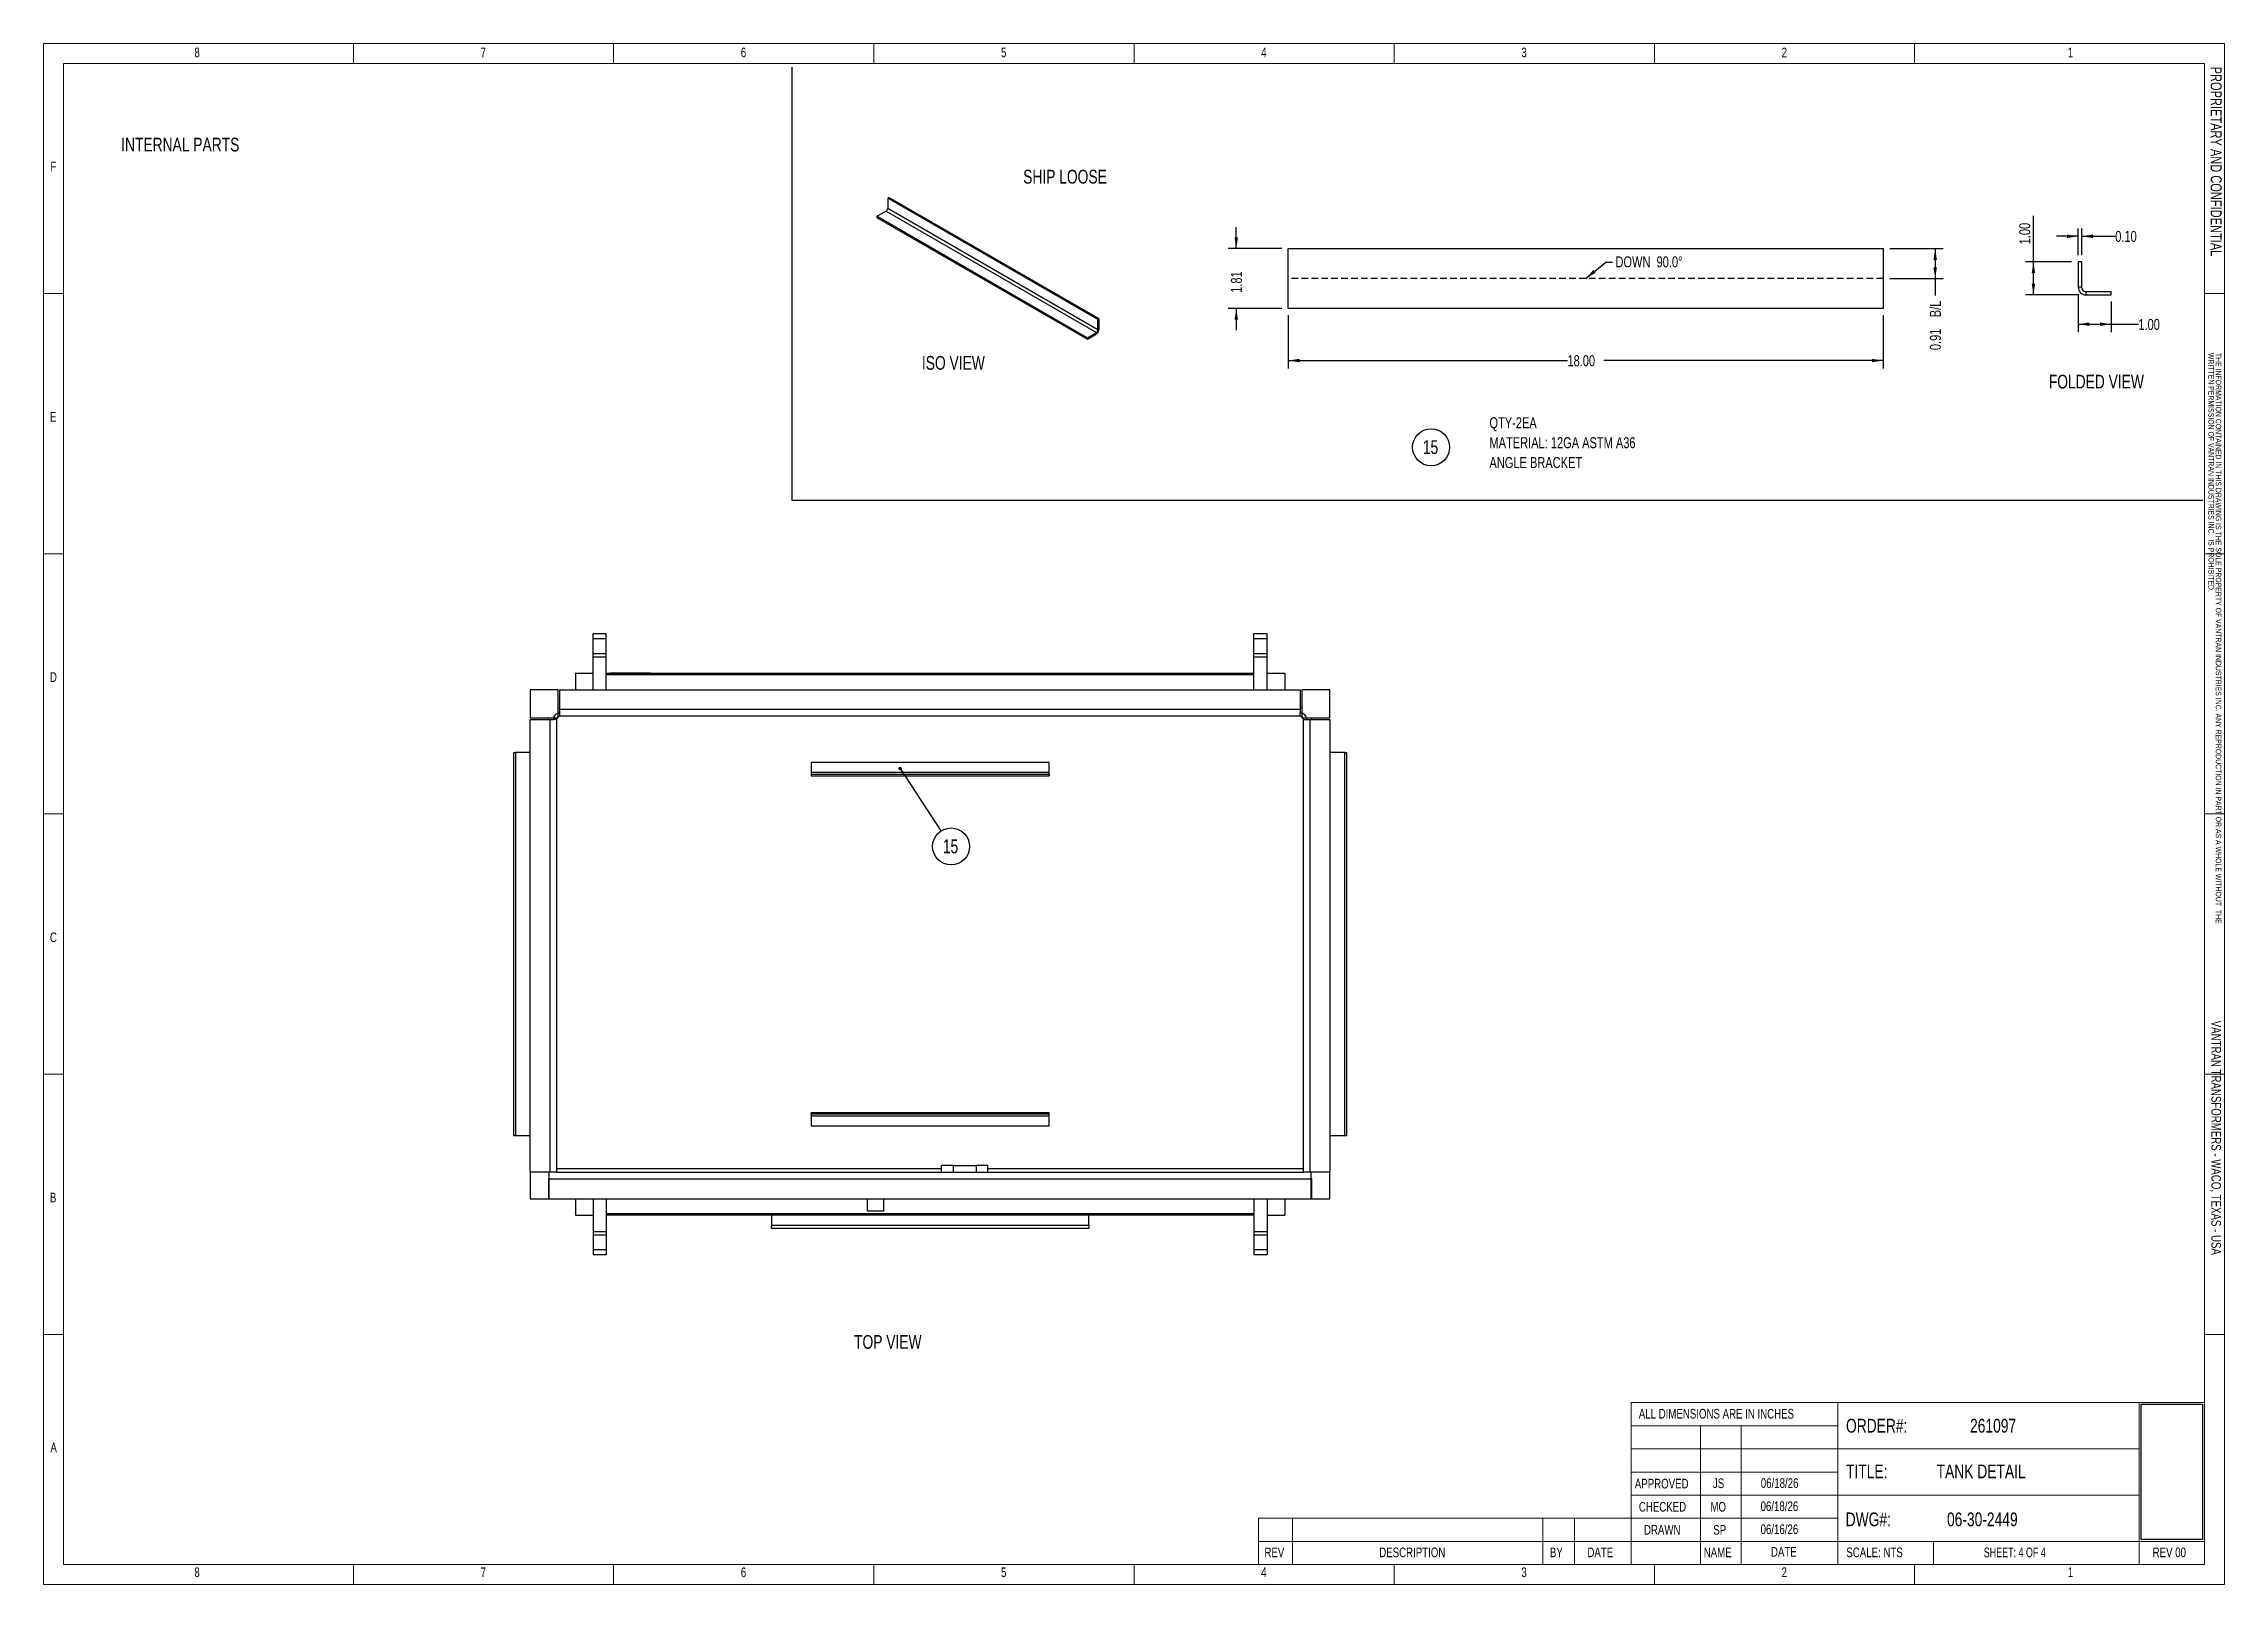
# Model space of a CAD drawing. Header units: inches. Extents: x 1 to 529, y 1 to 374.
import ezdxf

# ---------------------------------------------------------------- set-up
doc = ezdxf.new("R2010")
doc.units = ezdxf.units.IN
doc.header["$LTSCALE"] = 32
doc.header["$MEASUREMENT"] = 0
doc.linetypes.add('HIDDEN', pattern=[0.075, 0.05, -0.025])
doc.layers.add('FORMAT', color=7, linetype='Continuous')
doc.styles.add('SLDTEXTSTYLE0', font='TXT', dxfattribs={"width": 0.75})
doc.styles.add('SLDTEXTSTYLE1', font='TXT', dxfattribs={"width": 0.692308})
doc.dimstyles.new('SLDDIMSTYLE0', dxfattribs={"dimtxt": 0.18, "dimasz": 0.836538, "dimexe": 0, "dimexo": 0.0625, "dimgap": 0, "dimtad": 0, "dimtih": 1, "dimtoh": 1, "dimdec": 0, "dimrnd": 1e-09, "dimzin": 0, "dimdsep": 46, "dimtxsty": 'Standard', "dimblk1": 'DOT', "dimblk2": 'DOT', "dimsah": 1, "dimcen": 0.09, "dimadec": 0, "dimazin": 0, "dimtfac": 0.836538, "dimtdec": 0, "dimtofl": 0, "dimtmove": 0, "dimatfit": 3, "dimldrblk": 'DOT', "dimfxl": 0, "dimfrac": 2, "dimtolj": 1, "dimtzin": 0, "dimarcsym": 0})
doc.dimstyles.new('SLDDIMSTYLE1', dxfattribs={"dimtxt": 2.71875, "dimasz": 2.71875, "dimexe": 0, "dimexo": 0.0625, "dimgap": 0.679688, "dimtad": 2, "dimlfac": 0.125, "dimrnd": 1e-09, "dimzin": 4, "dimdsep": 46, "dimtxsty": 'SLDTEXTSTYLE0', "dimsah": 1, "dimcen": 0.09, "dimadec": 0, "dimazin": 1, "dimtfac": 1, "dimtofl": 0, "dimtmove": 0, "dimatfit": 3, "dimfxl": 0, "dimfrac": 2, "dimtolj": 1, "dimtzin": 12, "dimarcsym": 0})
doc.dimstyles.new('SLDDIMSTYLE2', dxfattribs={"dimtxt": 2.71875, "dimasz": 2.71875, "dimexe": 0, "dimexo": 0.0625, "dimgap": 0.679688, "dimtad": 0, "dimlfac": 0.125, "dimrnd": 1e-09, "dimzin": 4, "dimdsep": 46, "dimtxsty": 'SLDTEXTSTYLE0', "dimsah": 1, "dimcen": 0.09, "dimadec": 0, "dimazin": 1, "dimtfac": 1, "dimtofl": 0, "dimtmove": 0, "dimatfit": 3, "dimfxl": 0, "dimfrac": 2, "dimtolj": 1, "dimtzin": 12, "dimarcsym": 0})
doc.dimstyles.new('SLDDIMSTYLE3', dxfattribs={"dimtxt": 2.71875, "dimasz": 2.71875, "dimexe": 0, "dimexo": 0.0625, "dimgap": 0.679688, "dimtad": 0, "dimlfac": 0.125, "dimrnd": 1e-09, "dimzin": 0, "dimdsep": 46, "dimtxsty": 'SLDTEXTSTYLE0', "dimsah": 1, "dimcen": 0.09, "dimadec": 0, "dimazin": 0, "dimtfac": 1, "dimtmove": 0, "dimatfit": 0, "dimfxl": 0, "dimfrac": 2, "dimtolj": 1, "dimtzin": 12, "dimarcsym": 0})
doc.dimstyles.new('SLDDIMSTYLE4', dxfattribs={"dimtxt": 2.71875, "dimasz": 2.71875, "dimexe": 0, "dimexo": 0.0625, "dimgap": 0.679688, "dimtad": 0, "dimlfac": 0.125, "dimrnd": 1e-09, "dimzin": 12, "dimdsep": 46, "dimtxsty": 'SLDTEXTSTYLE0', "dimsah": 1, "dimcen": 0.09, "dimadec": 0, "dimazin": 3, "dimtfac": 1, "dimtmove": 0, "dimatfit": 0, "dimfxl": 0, "dimfrac": 2, "dimtolj": 1, "dimtzin": 12, "dimarcsym": 0})
doc.dimstyles.new('SLDDIMSTYLE5', dxfattribs={"dimtxt": 2.71875, "dimasz": 2.71875, "dimexe": 0, "dimexo": 0.0625, "dimgap": 0.679688, "dimtad": 0, "dimlfac": 0.125, "dimrnd": 1e-09, "dimdsep": 46, "dimtxsty": 'SLDTEXTSTYLE0', "dimsah": 1, "dimcen": 0.09, "dimadec": 0, "dimazin": 2, "dimtfac": 1, "dimtofl": 0, "dimtmove": 0, "dimatfit": 3, "dimfxl": 0, "dimfrac": 2, "dimtolj": 1, "dimtzin": 12, "dimarcsym": 0})
doc.dimstyles.new('SLDDIMSTYLE6', dxfattribs={"dimtxt": 0.18, "dimasz": 2.71875, "dimexe": 0, "dimexo": 0.0625, "dimgap": 0, "dimtad": 0, "dimtih": 1, "dimtoh": 1, "dimdec": 0, "dimrnd": 1e-09, "dimzin": 0, "dimdsep": 46, "dimtxsty": 'Standard', "dimsah": 1, "dimcen": 0.09, "dimadec": 0, "dimazin": 0, "dimtfac": 2.71875, "dimtdec": 0, "dimtofl": 0, "dimtmove": 0, "dimatfit": 3, "dimfxl": 0, "dimfrac": 2, "dimtolj": 1, "dimtzin": 0, "dimarcsym": 0})
picture_1 = doc.add_image_def('image1.bmp', size_in_pixel=(535, 215))

# ---------------------------------------------------------------- blocks, each defined once
blk = doc.blocks.new('SW_NOTE_0')
at = {"layer": 'FORMAT', "color": 0, "attachment_point": 1, "style": 'SLDTEXTSTYLE0'}
for s, insert, char_height in [('QTY-2EA', (0, 3.44), 2.667), ('MATERIAL: 12GA ASTM A36', (0, -1.38), 2.6667), ('ANGLE BRACKET', (0, -6.19), 2.6667)]:
    blk.add_mtext(s, dxfattribs=dict(at, insert=insert, char_height=char_height))
blk = doc.blocks.new('SW_NOTE_0_1')
at = {"color": 0, "linetype": 'Continuous', "lineweight": 0, "attachment_point": 1, "rotation": 270, "style": 'SLDTEXTSTYLE0'}
for s, insert, char_height in [('WRITTEN PERMISSION OF VANTRAN INDUSTRIES INC.  IS PROHIBITED.', (-0.06, 0), 1.3333), ('THE INFORMATION CONTAINED IN THIS DRAWING IS THE SOLE PROPERTY OF VANTRAN INDUSTRIES INC. ANY REPRODUCTION IN PART OR AS A WHOLE WITHOUT  THE', (1.72, 0), 1.33333)]:
    blk.add_mtext(s, dxfattribs=dict(at, insert=insert, char_height=char_height))
blk = doc.blocks.new('Drawing View63')
at = {"color": 7, "linetype": 'Continuous', "lineweight": 25}
for p, q in [((-66.4, 135.6), (-66.4, 136.8)), ((-66.4, 136.8), (-63.2, 136.8)), ((-66.4, 135.6), (-63.2, 135.6)), ((-66.4, 132), (-66.4, 135.6)), ((-66.4, 132), (-63.2, 132)), ((-66.4, 131.2), (-66.4, 132)), ((-63.2, 135.6), (-63.2, 136.8)), ((-63.2, 132), (-63.2, 135.6)), ((-63.2, 131.2), (-63.2, 132)), ((93.6, 135.6), (93.6, 136.8)), ((93.6, 136.8), (96.8, 136.8)), ((93.6, 135.6), (96.8, 135.6)), ((93.6, 132), (93.6, 135.6)), ((93.6, 131.2), (93.6, 132)), ((93.6, 132), (96.8, 132)), ((96.8, 135.6), (96.8, 136.8)), ((96.8, 132), (96.8, 135.6)), ((96.8, 131.2), (96.8, 132)), ((-70.6608, 127.2128), (-66.4, 127.2128)), ((-70.6608, 127.2128), (-70.6608, 123.2)), ((-66.4, 131.2), (-63.2, 131.2)), ((-66.4, 123.2), (-66.4, 131.2)), ((-63.2, 123.2), (-63.2, 131.2)), ((-63.2, 127.2128), (-62.1392, 127.2128)), ((-63.2, 127.2), (93.6, 127.2)), ((93.6, 126.8), (-63.2, 126.8)), ((-62.1392, 127.2128), (-62.1392, 127.2)), ((-52.5392, 127.2128), (-62.1392, 127.2128)), ((-52.5392, 127.2128), (-52.5392, 127.2)), ((93.6, 131.2), (96.8, 131.2)), ((93.6, 123.2), (93.6, 131.2)), ((96.8, 123.2), (96.8, 131.2)), ((96.8, 127.2), (101.0608, 127.2)), ((101.0608, 127.2), (101.0608, 123.2)), ((-74.8, 123.2), (-81.6, 123.2)), ((-81.6, 123.2), (-81.6, 116.4)), ((-74.8, 116.4), (-74.8, 123.2)), ((-74.4, 118.4), (-74.4, 123.2)), ((-74.4, 123.2), (104.8, 123.2)), ((104.8, 123.2), (104.8, 118.4)), ((112, 123.2), (105.2, 123.2)), ((105.2, 123.2), (105.2, 116.4)), ((112, 116.4), (112, 123.2)), ((-81.6, 116.4), (-74.8, 116.4)), ((-77.2, 116), (-77.2, 116.4)), ((-74.8, 118.8), (-74.4, 118.8)), ((104.8, 118.4), (-74.4, 118.4)), ((-74.4, 117.6), (-74.4, 118.4)), ((-74.4, 116.8), (-74.4, 117.6)), ((104.8, 116.8), (-74.4, 116.8)), ((104.8, 118.8), (105.2, 118.8)), ((104.8, 118.4), (104.8, 117.6)), ((104.8, 116.8), (104.8, 117.6)), ((105.2, 116.4), (112, 116.4)), ((107.6, 116), (107.6, 116.4)), ((-81.6, 6.4), (-81.6, 116)), ((-81.6, 116), (-76.8, 116)), ((-76.8, 6.4), (-76.8, 116)), ((-76.8, 116), (-76, 116)), ((-75.2, 116), (-76, 116)), ((-75.2, 116), (-75.2, 6.4)), ((105.6, 6.4), (105.6, 116)), ((105.6, 116), (106.4, 116)), ((106.4, 116), (107.2, 116)), ((107.2, 116), (112, 116)), ((107.2, 6.4), (107.2, 116)), ((112, 116), (112, 6.4)), ((-85.6, 15.2), (-85.6, 108)), ((-85.6, 108), (-85.2, 108)), ((-85.2, 108), (-85.2, 15.2)), ((-81.6, 108), (-85.2, 108)), ((-13.6, 105.6), (-13.6, 103.13472)), ((44, 105.6), (-13.6, 105.6)), ((44, 103.13472), (44, 105.6)), ((115.6, 108), (112, 108)), ((115.6, 15.2), (115.6, 108)), ((115.6, 108), (116, 108)), ((116, 108), (116, 15.2)), ((44, 103.13472), (-13.6, 103.13472)), ((-13.6, 103.13472), (-13.6, 102.73472)), ((-13.6, 102.73472), (44, 102.73472)), ((-13.6, 102.73472), (-13.6, 102.4)), ((-13.6, 102.4), (44, 102.4)), ((44, 102.73472), (44, 103.13472)), ((44, 102.73472), (44, 102.4)), ((-13.6, 20.46528), (-13.6, 20.8)), ((44, 20.8), (-13.6, 20.8)), ((44, 20.46528), (-13.6, 20.46528)), ((-13.6, 20.46528), (-13.6, 20.06528)), ((-13.6, 20.06528), (44, 20.06528)), ((-13.6, 20.06528), (-13.6, 17.6)), ((-13.6, 17.6), (44, 17.6)), ((44, 20.46528), (44, 20.8)), ((44, 20.06528), (44, 20.46528)), ((44, 17.6), (44, 20.06528)), ((-85.2, 15.2), (-85.6, 15.2)), ((-81.6, 15.2), (-85.2, 15.2)), ((115.6, 15.2), (112, 15.2)), ((116, 15.2), (115.6, 15.2)), ((-77, 6.4), (-81.6, 6.4)), ((-81.6, 6.4), (-81.6, 0)), ((-76.8, 6.4), (-81.6, 6.4)), ((-77, 0), (-77, 6.4)), ((-75.2, 6.4), (-76.8, 6.4)), ((18, 7.2), (-75.2, 7.2)), ((-75.2, 6.4), (105.6, 6.4)), ((20.8, 8), (18, 8)), ((18, 6.4), (18, 8)), ((20.8, 8), (20.8, 6.4)), ((20.8, 8), (26.4, 8)), ((26.4, 6.4), (26.4, 8)), ((29.2, 8), (26.4, 8)), ((29.2, 6.4), (29.2, 8)), ((105.6, 7.2), (29.2, 7.2)), ((107.2, 6.4), (105.6, 6.4)), ((112, 6.4), (107.2, 6.4)), ((112, 6.4), (107.4, 6.4)), ((107.4, 6.4), (107.4, 0)), ((112, 0), (112, 6.4)), ((-77.2, 4.8), (-77.2, 0)), ((-77.2, 4.8), (107.6, 4.8)), ((-77.2, 0), (107.6, 0)), ((-70.6608, 0), (-70.6608, -3.9872)), ((-66.4, 0), (-66.4, -8)), ((-63.2, 0), (-63.2, -8)), ((0, 0), (0, -3)), ((4, -3), (4, 0)), ((93.6, 0), (93.6, -8)), ((96.8, 0), (96.8, -8)), ((107.6, 0), (107.6, 4.8)), ((-81.6, 0), (-77, 0)), ((-70.6608, -3.9872), (-66.4, -3.9872)), ((-63.2, -3.6), (93.6, -3.6)), ((93.6, -4), (-63.2, -4)), ((-23.2, -4), (-23.2, -6.46528)), ((4, -3), (0, -3)), ((53.6, -6.46528), (53.6, -4)), ((96.8, -4), (101.0608, -4)), ((101.0608, 0), (101.0608, -4)), ((107.4, 0), (112, 0)), ((-63.2, -8), (-66.4, -8)), ((-66.4, -8), (-66.4, -8.8)), ((-63.2, -8.8), (-66.4, -8.8)), ((-66.4, -8.8), (-66.4, -12.4)), ((-63.2, -8), (-63.2, -8.8)), ((-63.2, -8.8), (-63.2, -12.4)), ((53.6, -6.46528), (-23.2, -6.46528)), ((-23.2, -7.2), (-23.2, -6.46528)), ((53.6, -7.2), (-23.2, -7.2)), ((53.6, -6.46528), (53.6, -7.2)), ((96.8, -8), (93.6, -8)), ((93.6, -8), (93.6, -8.8)), ((96.8, -8.8), (93.6, -8.8)), ((93.6, -8.8), (93.6, -12.4)), ((96.8, -8), (96.8, -8.8)), ((96.8, -8.8), (96.8, -12.4)), ((-63.2, -12.4), (-66.4, -12.4)), ((-66.4, -12.4), (-66.4, -13.6)), ((-63.2, -13.6), (-66.4, -13.6)), ((-63.2, -12.4), (-63.2, -13.6)), ((96.8, -12.4), (93.6, -12.4)), ((93.6, -12.4), (93.6, -13.6)), ((96.8, -13.6), (93.6, -13.6)), ((96.8, -12.4), (96.8, -13.6))]:
    blk.add_line(p, q, dxfattribs=at)
for centre, radius, start, end in [((-74.4, 116), 1.6, 90, 180), ((-74.4, 116), 0.8, 90, 180), ((104.8, 116), 1.6, 0, 90), ((104.8, 116), 0.8, 0, 90)]:
    blk.add_arc(centre, radius, start, end, dxfattribs=at)
blk = doc.blocks.new('SW_NOTE_0_2')
at = {"layer": 'FORMAT', "color": 0}
blk.add_circle((2.45, -3.75), 4.48, dxfattribs=at)
at = {"layer": 'FORMAT', "color": 0, "insert": (2.32, -2.05), "char_height": 3.333, "attachment_point": 2, "style": 'SLDTEXTSTYLE0'}
blk.add_mtext('15', dxfattribs=at)
blk = doc.blocks.new('_Dot')
at = {"color": 0, "linetype": 'ByBlock', "lineweight": -2}
blk.add_line((-0.5, 0), (-1, 0), dxfattribs=at)
at = {"color": 0, "linetype": 'ByBlock', "const_width": 0.5}
blk.add_lwpolyline([(-0.25, 0, 1), (0.25, 0, 1)], format="xyb", close=True, dxfattribs=at)
blk = doc.blocks.new('Drawing View65')
at = {"color": 7, "linetype": 'Continuous', "lineweight": 25}
for p, q in [((-8, 8), (-8, 1.8368)), ((-7.1632, 8), (-8, 8)), ((-7.1632, 8), (-7.1632, 1.8368)), ((-7.1632, 1.8368), (-8, 1.8368)), ((-6.1632, 0.8368), (-6.1632, 0)), ((-6.1632, 0.8368), (0, 0.8368)), ((-6.1632, 0), (0, 0)), ((0, 0), (0, 0.8368))]:
    blk.add_line(p, q, dxfattribs=at)
for radius in [1.8368, 1]:
    blk.add_arc((-6.1632, 1.8368), radius, 180, 270, dxfattribs=at)
blk = doc.blocks.new('_D')
at = {"layer": 'FORMAT'}
for p, q in [((482.31, 320.75), (482.31, 331.89)), ((491.55, 320.75), (480.39, 320.75)), ((482.31, 312.75), (482.31, 320.75)), ((493.39, 312.75), (480.39, 312.75))]:
    blk.add_line(p, q, dxfattribs=at)
for points in [[(482.31, 320.75), (481.89, 318.03), (482.73, 318.03)], [(482.31, 312.75), (482.73, 315.47), (481.89, 315.47)]]:
    blk.add_solid(points, dxfattribs=at)
at = {"layer": 'FORMAT', "insert": (478.87, 324.99), "char_height": 2.667, "attachment_point": 1, "rotation": 90, "style": 'SLDTEXTSTYLE0'}
blk.add_mtext('1.00', dxfattribs=at)
blk = doc.blocks.new('_D_1')
at = {"layer": 'FORMAT'}
for p, q in [((493.15, 312.98), (493.15, 303.73)), ((501.15, 311.15), (501.15, 303.73)), ((493.15, 305.65), (501.15, 305.65)), ((501.15, 305.65), (507.71, 305.65))]:
    blk.add_line(p, q, dxfattribs=at)
for points in [[(493.15, 305.65), (495.87, 305.23), (495.87, 306.07)], [(501.15, 305.65), (498.43, 306.07), (498.43, 305.23)]]:
    blk.add_solid(points, dxfattribs=at)
at = {"layer": 'FORMAT', "insert": (507.71, 306.94), "char_height": 2.667, "attachment_point": 1, "style": 'SLDTEXTSTYLE0'}
blk.add_mtext('1.00', dxfattribs=at)
blk = doc.blocks.new('_D_2')
at = {"layer": 'FORMAT'}
for p, q in [((493.15, 322.35), (493.15, 328.86)), ((493.99, 322.35), (493.99, 328.86)), ((493.15, 326.94), (487.92, 326.94)), ((493.99, 326.94), (502.11, 326.94))]:
    blk.add_line(p, q, dxfattribs=at)
for points in [[(493.15, 326.94), (490.43, 327.35), (490.43, 326.52)], [(493.99, 326.94), (496.7, 326.52), (496.7, 327.35)]]:
    blk.add_solid(points, dxfattribs=at)
at = {"layer": 'FORMAT', "insert": (502.11, 328.23), "char_height": 2.667, "attachment_point": 1, "style": 'SLDTEXTSTYLE0'}
blk.add_mtext('0.10', dxfattribs=at)
blk = doc.blocks.new('Drawing View66')
at = {"color": 7, "linetype": 'Continuous', "lineweight": 25}
for p, q in [((-48.38, 34.12), (-48.08, 34.29)), ((2.53, 4.73), (-48.38, 34.12)), ((-48.38, 34.12), (-48.38, 31.6)), ((2.83, 4.9), (-48.08, 34.29)), ((-48.73, 30.99), (-50.91, 29.73)), ((-50.91, 29.39), (-50.91, 29.73)), ((-50.91, 29.73), (0, 0.34)), ((-50.91, 29.39), (0, 0)), ((-48.73, 30.99), (2.18, 1.6)), ((2.53, 2.21), (-48.38, 31.6)), ((0, 0.34), (2.18, 1.6)), ((0, 0), (2.18, 1.26)), ((0, 0), (0, 0.34)), ((2.18, 1.6), (2.18, 1.26)), ((2.53, 4.73), (2.83, 4.9)), ((2.53, 2.21), (2.53, 4.73)), ((2.53, 2.21), (2.83, 2.38)), ((2.83, 2.38), (2.83, 4.9))]:
    blk.add_line(p, q, dxfattribs=at)
for centre, radius in [((-49.15, 31.64), 0.768), ((1.42, 2.45), 1.41), ((1.76, 2.25), 0.768)]:
    blk.add_arc(centre, radius, 302.6055, 357.3945, dxfattribs=at)
blk = doc.blocks.new('SW_NOTE_0_3')
at = {"layer": 'FORMAT', "color": 0}
blk.add_circle((2.43, 2.59), 4.48, dxfattribs=at)
at = {"layer": 'FORMAT', "color": 0, "insert": (2.29, 4.3), "char_height": 3.333, "attachment_point": 2, "style": 'SLDTEXTSTYLE0'}
blk.add_mtext('15', dxfattribs=at)
blk = doc.blocks.new('Drawing View77')
at = {"color": 7, "linetype": 'Continuous', "lineweight": 25}
for p, q in [((-144, 14.5), (0, 14.5)), ((-144, 0), (-144, 14.5)), ((0, 14.5), (0, 0)), ((0, 0), (-144, 0))]:
    blk.add_line(p, q, dxfattribs=at)
blk = doc.blocks.new('_D_3')
at = {"layer": 'FORMAT'}
for p, q in [((289.32, 323.95), (289.32, 329.18)), ((300.32, 323.95), (287.4, 323.95)), ((300.32, 309.45), (287.4, 309.45)), ((289.32, 309.45), (289.32, 304.22))]:
    blk.add_line(p, q, dxfattribs=at)
for points in [[(289.32, 323.95), (289.74, 326.67), (288.9, 326.67)], [(289.32, 309.45), (288.9, 306.73), (289.74, 306.73)]]:
    blk.add_solid(points, dxfattribs=at)
at = {"layer": 'FORMAT', "insert": (288.03, 313.25), "char_height": 2.667, "attachment_point": 1, "rotation": 90, "style": 'SLDTEXTSTYLE0'}
blk.add_mtext('1.81', dxfattribs=at)
blk = doc.blocks.new('_D_4')
at = {"layer": 'FORMAT'}
for p, q in [((447.52, 323.95), (460.44, 323.95)), ((458.52, 323.95), (458.52, 316.7)), ((447.52, 316.7), (460.44, 316.7)), ((458.52, 316.7), (458.52, 312.6))]:
    blk.add_line(p, q, dxfattribs=at)
for points in [[(458.52, 323.95), (458.1, 321.23), (458.94, 321.23)], [(458.52, 316.7), (458.94, 319.42), (458.1, 319.42)]]:
    blk.add_solid(points, dxfattribs=at)
at = {"layer": 'FORMAT', "char_height": 2.667, "attachment_point": 1, "rotation": 90, "style": 'SLDTEXTSTYLE0'}
for s, insert in [('B/L', (457.23, 307.35)), ('0.91', (457.23, 299.37))]:
    blk.add_mtext(s, dxfattribs=dict(at, insert=insert))
blk = doc.blocks.new('_D_5')
at = {"layer": 'FORMAT'}
for p, q in [((301.92, 307.85), (301.92, 294.93)), ((445.92, 307.85), (445.92, 294.93)), ((301.92, 296.85), (369.5, 296.85)), ((445.92, 296.85), (378.34, 296.85))]:
    blk.add_line(p, q, dxfattribs=at)
for points in [[(301.92, 296.85), (304.64, 296.44), (304.64, 297.27)], [(445.92, 296.85), (443.2, 297.27), (443.2, 296.44)]]:
    blk.add_solid(points, dxfattribs=at)
at = {"layer": 'FORMAT', "insert": (369.5, 298.15), "char_height": 2.667, "attachment_point": 1, "style": 'SLDTEXTSTYLE0'}
blk.add_mtext('18.00', dxfattribs=at)

msp = doc.modelspace()

# ---------------------------------------------------------------- linework, layer by layer
at = {"color": 7, "linetype": 'Continuous', "lineweight": 18}
for p, q in [((0.598, 0.598), (0.598, 373.575)), ((0.598, 373.575), (528.535, 373.575)), ((75.591, 368.775), (75.591, 373.575)), ((138.583, 368.775), (138.583, 373.575)), ((201.575, 368.775), (201.575, 373.575)), ((264.567, 368.775), (264.567, 373.575)), ((264.567, 372.616), (264.567, 368.774)), ((327.559, 368.775), (327.559, 373.575)), ((390.551, 368.775), (390.551, 373.575)), ((453.543, 368.775), (453.543, 373.575)), ((528.535, 373.575), (528.535, 0.598)), ((5.398, 5.398), (5.398, 368.775)), ((5.398, 368.775), (523.735, 368.775)), ((523.735, 368.775), (523.735, 5.398)), ((5.398, 313.071), (0.598, 313.071)), ((523.735, 313.071), (528.535, 313.071)), ((5.398, 250.079), (0.598, 250.079)), ((523.735, 250.079), (528.535, 250.079)), ((5.398, 187.087), (0.598, 187.087)), ((1.557, 187.087), (5.4, 187.087)), ((527.577, 187.087), (523.734, 187.087)), ((523.735, 187.087), (528.535, 187.087)), ((524.535, 187.087), (528.055, 187.087)), ((5.398, 124.094), (0.598, 124.094)), ((523.735, 124.094), (528.535, 124.094)), ((5.398, 61.102), (0.598, 61.102)), ((523.735, 61.102), (528.535, 61.102)), ((523.735, 44.593), (384.924, 44.593)), ((384.924, 5.393), (384.924, 44.593)), ((434.978, 44.593), (434.978, 5.393)), ((507.893, 44.593), (507.893, 5.393)), ((434.978, 38.993), (384.924, 38.993)), ((401.697, 5.393), (401.697, 38.993)), ((411.554, 5.393), (411.554, 38.993)), ((507.893, 33.393), (384.924, 33.393)), ((434.978, 27.793), (384.924, 27.793)), ((507.893, 22.193), (384.924, 22.193)), ((434.978, 16.593), (294.698, 16.593)), ((294.698, 5.393), (294.698, 16.593)), ((302.907, 5.393), (302.907, 16.593)), ((363.543, 5.393), (363.543, 16.593)), ((371.214, 5.393), (371.214, 16.593)), ((523.735, 10.993), (294.698, 10.993)), ((458.101, 10.993), (458.101, 5.393)), ((523.735, 5.398), (5.398, 5.398)), ((75.591, 5.398), (75.591, 0.598)), ((138.583, 5.398), (138.583, 0.598)), ((201.575, 5.398), (201.575, 0.598)), ((264.567, 1.557), (264.567, 5.4)), ((264.567, 5.398), (264.567, 0.598)), ((327.559, 5.398), (327.559, 0.598)), ((390.551, 5.398), (390.551, 0.598)), ((453.543, 5.398), (453.543, 0.598)), ((528.535, 0.598), (0.598, 0.598))]:
    msp.add_line(p, q, dxfattribs=at)
at = {"color": 7, "linetype": 'HIDDEN'}
msp.add_line((445.921, 316.703), (301.921, 316.703), dxfattribs=at)
at = {"layer": 'FORMAT', "linetype": 'Continuous'}
for p, q in [((181.732, 367.836), (181.732, 263.033)), ((181.732, 263.033), (523.314, 263.033))]:
    msp.add_line(p, q, dxfattribs=at)

# ---------------------------------------------------------------- block references
at = {"color": 7, "linetype": 'Continuous', "lineweight": 25}
for name, p in [('Drawing View66', (253.32, 302.046)), ('Drawing View77', (445.921, 309.453)), ('Drawing View65', (501.148, 312.747)), ('Drawing View63', (199.998, 93.961))]:
    msp.add_blockref(name, p, dxfattribs=at)
at = {"color": 7, "linetype": 'Continuous', "lineweight": 0}
msp.add_blockref('SW_NOTE_0_1', (526.068, 298.719), dxfattribs=at)
at = {"layer": 'FORMAT'}
for name, p in [('SW_NOTE_0_3', (334.059, 273.263)), ('SW_NOTE_0', (350.615, 279.686)), ('SW_NOTE_0_2', (217.832, 182.973))]:
    msp.add_blockref(name, p, dxfattribs=at)

# ---------------------------------------------------------------- texts
at = {"color": 7, "linetype": 'Continuous', "lineweight": 0}
for s, insert, char_height, attachment_point, style in [('8', (37.748, 372.608), 2.333, 2, 'SLDTEXTSTYLE0'), ('7', (107.04, 372.608), 2.333, 2, 'SLDTEXTSTYLE0'), ('6', (170.032, 372.608), 2.333, 2, 'SLDTEXTSTYLE0'), ('5', (233.024, 372.608), 2.333, 2, 'SLDTEXTSTYLE0'), ('4', (296.016, 372.608), 2.333, 2, 'SLDTEXTSTYLE0'), ('3', (359.008, 372.608), 2.333, 2, 'SLDTEXTSTYLE0'), ('2', (422, 372.608), 2.333, 2, 'SLDTEXTSTYLE0'), ('1', (491.292, 372.608), 2.333, 2, 'SLDTEXTSTYLE0'), ('F', (2.254, 345.027), 2.333, 1, 'SLDTEXTSTYLE0'), ('DOWN  90.0°', (381.12, 322.081), 2.66667, 1, 'SLDTEXTSTYLE0'), ('E', (2.131, 284.393), 2.333, 1, 'SLDTEXTSTYLE0'), ('D', (2.131, 221.401), 2.333, 1, 'SLDTEXTSTYLE0'), ('C', (2.131, 158.408), 2.333, 1, 'SLDTEXTSTYLE0'), ('B', (2.13, 95.416), 2.333, 1, 'SLDTEXTSTYLE0'), ('ORDER#:', (436.934, 40.674), 3.3333, 1, 'SLDTEXTSTYLE0'), ('261097', (466.964, 40.674), 3.3333, 1, 'SLDTEXTSTYLE0'), ('A', (2.244, 34.932), 2.333, 1, 'SLDTEXTSTYLE0'), ('TITLE:', (436.934, 29.61), 3.3333, 1, 'SLDTEXTSTYLE0'), ('TANK DETAIL', (458.877, 29.61), 3.33333, 1, 'SLDTEXTSTYLE0'), ('CHECKED', (386.789, 20.553), 2.3333, 1, 'SLDTEXTSTYLE0'), ('MO', (404.113, 20.553), 2.3333, 1, 'SLDTEXTSTYLE0'), ('06/18/26', (416.258, 20.688), 2.3333, 1, 'SLDTEXTSTYLE0'), ('DWG#:', (436.852, 18.01), 3.3333, 1, 'SLDTEXTSTYLE0'), ('06-30-2449', (461.386, 18.01), 3.3333, 1, 'SLDTEXTSTYLE0'), ('DRAWN', (388.025, 14.974), 2.3333, 1, 'SLDTEXTSTYLE0'), ('SP', (404.812, 14.974), 2.3333, 1, 'SLDTEXTSTYLE0'), ('06/16/26', (416.258, 15.109), 2.3333, 1, 'SLDTEXTSTYLE0'), ('REV', (296.141, 9.515), 2.3333, 1, 'SLDTEXTSTYLE0'), ('DESCRIPTION', (323.936, 9.515), 2.33333, 1, 'SLDTEXTSTYLE0'), ('BY', (365.246, 9.515), 2.3333, 1, 'SLDTEXTSTYLE0'), ('DATE', (374.332, 9.515), 2.3333, 1, 'SLDTEXTSTYLE0'), ('NAME', (402.492, 9.515), 2.3333, 1, 'SLDTEXTSTYLE0'), ('DATE', (418.772, 9.65), 2.3333, 1, 'SLDTEXTSTYLE0'), ('SCALE: NTS', (437.018, 9.515), 2.3333, 1, 'SLDTEXTSTYLE0'), ('SHEET: 4 OF 4', (470.285, 9.515), 2.33333, 1, 'SLDTEXTSTYLE1'), ('REV 00', (511.168, 9.515), 2.3333, 1, 'SLDTEXTSTYLE0'), ('8', (37.748, 4.696), 2.333, 2, 'SLDTEXTSTYLE0'), ('7', (107.04, 4.696), 2.333, 2, 'SLDTEXTSTYLE0'), ('6', (170.032, 4.696), 2.333, 2, 'SLDTEXTSTYLE0'), ('5', (233.024, 4.696), 2.333, 2, 'SLDTEXTSTYLE0'), ('4', (296.016, 4.696), 2.333, 2, 'SLDTEXTSTYLE0'), ('3', (359.008, 4.696), 2.333, 2, 'SLDTEXTSTYLE0'), ('2', (422, 4.696), 2.333, 2, 'SLDTEXTSTYLE0'), ('1', (491.292, 4.696), 2.333, 2, 'SLDTEXTSTYLE0')]:
    msp.add_mtext(s, dxfattribs=dict(at, insert=insert, char_height=char_height, attachment_point=attachment_point, style=style))
at = {"color": 7, "linetype": 'Continuous', "lineweight": 0, "rotation": 270, "style": 'SLDTEXTSTYLE0'}
for s, insert, char_height, attachment_point in [('PROPRIETARY AND CONFIDENTIAL', (527.882, 367.994), 2.66667, 1), ('VANTRAN TRANSFORMERS - WACO, TEXAS - USA', (527.723, 108.702), 2.33333, 2)]:
    msp.add_mtext(s, dxfattribs=dict(at, insert=insert, char_height=char_height, attachment_point=attachment_point))
at = {"layer": 'FORMAT', "attachment_point": 1, "style": 'SLDTEXTSTYLE0'}
for s, insert, char_height in [('INTERNAL PARTS', (19.378, 350.806), 3.33333), ('SHIP LOOSE', (237.736, 343.024), 3.3333), ('ISO VIEW', (213.223, 297.962), 3.3333), ('FOLDED VIEW', (486.026, 293.422), 3.33333), ('TOP VIEW', (196.798, 60.963), 3.3333), ('ALL DIMENSIONS ARE IN INCHES', (386.774, 43.079), 2.33333), ('06/18/26', (416.309, 26.288), 2.3333), ('APPROVED', (385.812, 26.153), 2.3333), ('JS', (404.716, 26.246), 2.3333)]:
    msp.add_mtext(s, dxfattribs=dict(at, insert=insert, char_height=char_height))

# ---------------------------------------------------------------- dimensions: what is measured, and where the dimension line sits
at = {"layer": 'FORMAT'}
for base, p1, p2, dimstyle, picture, middle in [((289.322, 323.953), (301.921, 309.453), (301.921, 323.953), 'SLDDIMSTYLE4', '_D_3', (289.322, 316.703)), ((482.307, 320.747), (494.985, 312.747), (493.148, 320.747), 'SLDDIMSTYLE1', '_D', (482.307, 328.444))]:
    dim = msp.add_linear_dim(base=base, p1=p1, p2=p2, angle=90, dimstyle=dimstyle, dxfattribs=at)
    dim.commit()
    dim.dimension.update_dxf_attribs({"geometry": picture, "text_midpoint": middle, "dimtype": 160})
for base, p1, p2, dimstyle, picture, middle in [((493.985, 326.935), (493.148, 320.747), (493.985, 320.747), 'SLDDIMSTYLE3', '_D_2', (505.555, 326.935)), ((501.148, 305.647), (493.148, 314.584), (501.148, 312.747), 'SLDDIMSTYLE2', '_D_1', (511.157, 305.647)), ((301.921, 296.854), (445.921, 309.453), (301.921, 309.453), 'SLDDIMSTYLE2', '_D_5', (373.921, 296.854))]:
    dim = msp.add_linear_dim(base=base, p1=p1, p2=p2, dimstyle=dimstyle, dxfattribs=at)
    dim.commit()
    dim.dimension.update_dxf_attribs({"geometry": picture, "text_midpoint": middle, "dimtype": 160})
dim = msp.add_linear_dim(base=(458.519, 316.703), p1=(445.921, 323.953), p2=(445.921, 316.703), angle=90, text='<> B/L', dimstyle='SLDDIMSTYLE5', dxfattribs=at)
dim.commit()
dim.dimension.update_dxf_attribs({"geometry": '_D_4', "text_midpoint": (458.519, 305.981), "dimtype": 160})

# ---------------------------------------------------------------- pictures from other files: only their frames are drawn
image = msp.add_image(picture_1, insert=(508.369, 44.25), size_in_units=(32.796, 14.907), rotation=-90)
image.dxf.flags = 7

# ---------------------------------------------------------------- leaders
at = {"color": 7, "linetype": 'Continuous', "lineweight": 0}
msp.add_leader([(373.921, 316.703), (378.808, 320.7), (380.408, 320.7)], dimstyle='SLDDIMSTYLE6', dxfattribs=at)
at = {"layer": 'FORMAT'}
msp.add_leader([(207.955, 198.083), (217.832, 182.973)], dimstyle='SLDDIMSTYLE0', dxfattribs=at)

doc.saveas('drawing.dxf')
